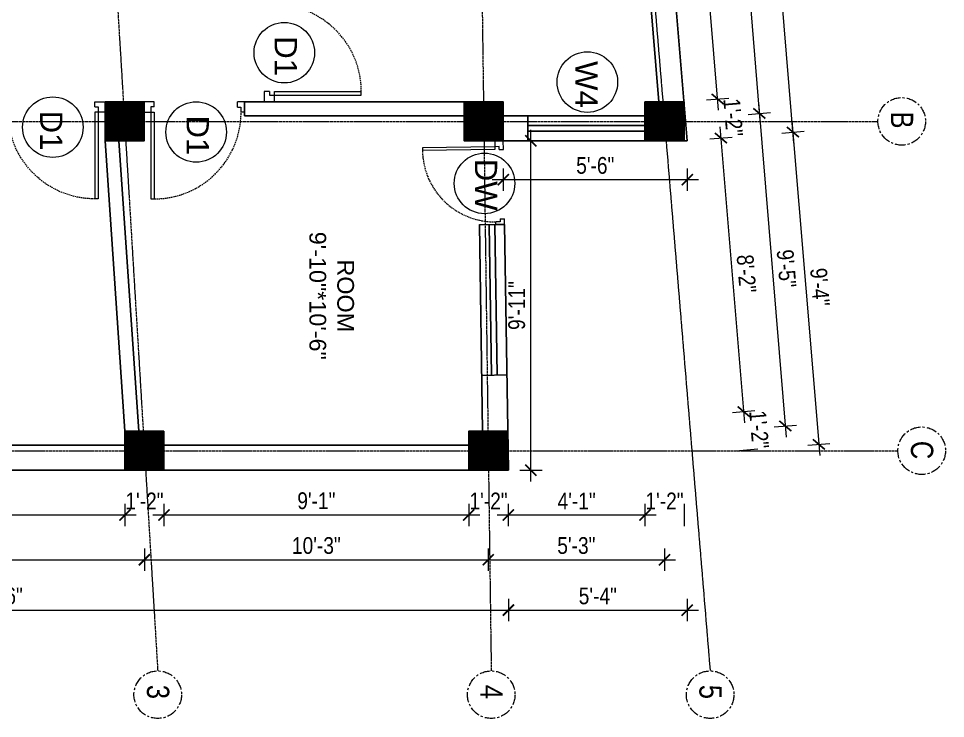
# Model space of a CAD drawing. Header units: inches. Extents: x -10117506 to -5032697, y -6529230 to -3253155.
# Drawn here: x -5061497.7 to -5061165.1, y -3255155.2 to -3254904.1 of the extents above; entities that cross this region are included whole.
import ezdxf

# ---------------------------------------------------------------- set-up
doc = ezdxf.new("R2010")
doc.units = ezdxf.units.IN
doc.header["$LTSCALE"] = 2
doc.header["$MEASUREMENT"] = 0
doc.header["$PDMODE"] = 34
doc.linetypes.add('CENTER', pattern=[2, 1.25, -0.25, 0.25, -0.25])
doc.linetypes.add('HIDDEN', pattern=[0.375, 0.25, -0.125])
doc.layers.get('0').update_dxf_attribs({"linetype": 'CONTINUOUS'})
doc.layers.get('DEFPOINTS').update_dxf_attribs({"color": 141, "linetype": 'CONTINUOUS'})
doc.layers.add('A-Hatch', color=7, linetype='CONTINUOUS')
for name, color, linetype, lineweight in [('Annotate-Lite.w', 177, 'CONTINUOUS', 9), ('Annotations-Bold.w', 177, 'CONTINUOUS', 13), ('DIM 1-100', 4, 'CONTINUOUS', 13), ('Door-Window.w', 4, 'CONTINUOUS', 15), ('TEXT', 181, 'CONTINUOUS', 25)]:
    doc.layers.add(name, color=color, linetype=linetype, lineweight=lineweight)
doc.styles.add('ARAIL', font='ARIALN.TTF')
doc.styles.add('arial.', font='arial.ttf')
doc.styles.add('gaurav', font='arial.ttf')
doc.styles.get("Standard").update_dxf_attribs({"font": 'ARIALN.TTF'})
doc.dimstyles.new('1 by 96', dxfattribs={"dimtxt": 6, "dimasz": 4, "dimexe": 4, "dimexo": 4, "dimgap": 2, "dimtad": 1, "dimdec": 0, "dimzin": 0, "dimdsep": 46, "dimlunit": 4, "dimtxsty": 'Standard', "dimblk": 'ARCHTICK', "dimcen": 0, "dimdle": 4, "dimadec": 0, "dimazin": 0, "dimtfac": 1, "dimtdec": 0, "dimtix": 1, "dimtofl": 0, "dimtmove": 1, "dimatfit": 3, "dimldrblk": 'ARCHTICK', "dimfxl": 4, "dimfxlon": 1, "dimtolj": 1, "dimtzin": 0, "dimlwd": -1, "dimlwe": -1, "dimarcsym": 0})

# ---------------------------------------------------------------- blocks, each defined once
blk = doc.blocks.new('3-0')
at = {"ltscale": 3}
for p, q in [((11063.05, 10097.68), (11065.97, 10099.9)), ((11063.05, 10097.68), (11064.53, 10095.73)), ((11065.25, 10097.81), (11066.71, 10098.92)), ((11065.99, 10096.84), (11065.25, 10097.81)), ((11065.97, 10099.9), (11066.71, 10098.92)), ((11065.99, 10096.84), (11064.53, 10095.73)), ((11085.5, 10074.13), (11110.32, 10092.96)), ((11086.24, 10073.15), (11111.05, 10091.97)), ((11111.05, 10091.97), (11110.32, 10092.96)), ((11086.24, 10073.15), (11085.5, 10074.13)), ((11084.04, 10073.02), (11082.57, 10071.91)), ((11082.57, 10071.91), (11084.79, 10068.98)), ((11084.04, 10073.02), (11084.78, 10072.04)), ((11084.78, 10072.04), (11086.24, 10073.15)), ((11084.79, 10068.98), (11087.72, 10071.2)), ((11087.72, 10071.2), (11086.24, 10073.15))]:
    blk.add_line(p, q, dxfattribs=at)
at = {"layer": 'Door-Window.w', "color": 9, "linetype": 'HIDDEN', "lineweight": 18}
blk.add_arc((11085.5, 10074.13), 31.16, 37.1906, 127.1465, dxfattribs=at)
blk = doc.blocks.new('_ArchTick')
at = {"color": 0, "linetype": 'ByBlock', "const_width": 0.15}
blk.add_lwpolyline([(-0.5, -0.5), (0.5, 0.5)], dxfattribs=at)
blk = doc.blocks.new('*D1964')
at = {"layer": 'DEFPOINTS', "color": 0, "ltscale": 0.5, "transparency": 16777216}
for p in [(-5061231.85, -3254800.37), (-5061269.77, -3254803.52), (-5061257.76, -3254947.95)]:
    blk.add_point(p, dxfattribs=at)
at = {"layer": 'DIM 1-100', "color": 0, "ltscale": 0.5, "transparency": 16777216}
for p, q in [((-5061219.52, -3254948.78), (-5061232.19, -3254796.38)), ((-5061235.84, -3254800.7), (-5061227.87, -3254800.04)), ((-5061223.84, -3254945.13), (-5061215.86, -3254944.46))]:
    blk.add_line(p, q, dxfattribs=at)
at = {"layer": 'DIM 1-100', "color": 0, "ltscale": 0.5, "transparency": 16777216, "xscale": 4, "yscale": 4, "zscale": 4}
for p, rotation in [((-5061231.85, -3254800.37), 94.75152698519135), ((-5061219.85, -3254944.79), 274.7515269851913)]:
    blk.add_blockref('_ArchTick', p, dxfattribs=dict(at, rotation=rotation))
at = {"layer": 'DIM 1-100', "color": 0, "ltscale": 0.5, "transparency": 16777216, "insert": (-5061220.86, -3254872.17), "char_height": 6, "attachment_point": 5, "rotation": 274.7515}
blk.add_mtext('\\A1;12\'-1"', dxfattribs=at)
blk = doc.blocks.new('*D1965')
at = {"layer": 'DEFPOINTS', "color": 0, "ltscale": 0.5, "transparency": 16777216}
for p in [(-5061258.92, -3254933.95), (-5061245.68, -3254946.94), (-5061257.76, -3254947.95)]:
    blk.add_point(p, dxfattribs=at)
at = {"layer": 'DIM 1-100', "color": 0, "ltscale": 0.5, "transparency": 16777216}
for p, q in [((-5061250.83, -3254933.27), (-5061242.86, -3254932.61)), ((-5061249.67, -3254947.27), (-5061241.69, -3254946.61))]:
    blk.add_line(p, q, dxfattribs=at)
at = {"layer": 'DIM 1-100', "color": 0, "ltscale": 0.5, "transparency": 16777216, "insert": (-5061241.27, -3254939.53), "char_height": 6, "attachment_point": 5, "rotation": 274.7515}
blk.add_mtext('\\A1;1\'-2"', dxfattribs=at)
blk = doc.blocks.new('*D1966')
at = {"layer": 'DEFPOINTS', "color": 0, "ltscale": 0.5, "transparency": 16777216}
for p in [(-5061269.77, -3254817.52), (-5061256.53, -3254816.42), (-5061258.92, -3254933.95)]:
    blk.add_point(p, dxfattribs=at)
at = {"layer": 'DIM 1-100', "color": 0, "ltscale": 0.5, "transparency": 16777216}
for p, q in [((-5061246.51, -3254936.93), (-5061256.86, -3254812.43)), ((-5061260.51, -3254816.75), (-5061252.54, -3254816.09)), ((-5061250.83, -3254933.27), (-5061242.86, -3254932.61))]:
    blk.add_line(p, q, dxfattribs=at)
at = {"layer": 'DIM 1-100', "color": 0, "ltscale": 0.5, "transparency": 16777216, "xscale": 4, "yscale": 4, "zscale": 4}
for p, rotation in [((-5061256.53, -3254816.42), 94.75152700433699), ((-5061246.84, -3254932.94), 274.7515270043369)]:
    blk.add_blockref('_ArchTick', p, dxfattribs=dict(at, rotation=rotation))
at = {"layer": 'DIM 1-100', "color": 0, "ltscale": 0.5, "transparency": 16777216, "insert": (-5061246.64, -3254874.26), "char_height": 6, "attachment_point": 5, "rotation": 274.7515}
blk.add_mtext('\\A1;9\'-9"', dxfattribs=at)
blk = doc.blocks.new('*D1968')
at = {"layer": 'DEFPOINTS', "color": 0, "ltscale": 0.5, "transparency": 16777216}
for p in [(-5061276.77, -3254810.52), (-5061231.88, -3254938.11), (-5061265.92, -3254940.95)]:
    blk.add_point(p, dxfattribs=at)
at = {"layer": 'DIM 1-100', "color": 0, "ltscale": 0.5, "transparency": 16777216}
for p, q in [((-5061243.05, -3254803.7), (-5061231.54, -3254942.1)), ((-5061246.7, -3254808.02), (-5061238.73, -3254807.36)), ((-5061235.86, -3254938.45), (-5061227.89, -3254937.78))]:
    blk.add_line(p, q, dxfattribs=at)
at = {"layer": 'DIM 1-100', "color": 0, "ltscale": 0.5, "transparency": 16777216, "xscale": 4, "yscale": 4, "zscale": 4}
for p, rotation in [((-5061242.72, -3254807.69), 94.75152698525801), ((-5061231.88, -3254938.11), 274.751526985258)]:
    blk.add_blockref('_ArchTick', p, dxfattribs=dict(at, rotation=rotation))
at = {"layer": 'DIM 1-100', "color": 0, "ltscale": 0.5, "transparency": 16777216, "insert": (-5061232.25, -3254872.48), "char_height": 6, "attachment_point": 5, "rotation": 274.7515}
blk.add_mtext('\\A1;10\'-11"', dxfattribs=at)
blk = doc.blocks.new('*D1991')
at = {"layer": 'DEFPOINTS', "color": 0, "ltscale": 0.5, "transparency": 16777216}
for p in [(-5061580.79, -3255066.11), (-5061459.54, -3255066.09), (-5061459.54, -3255082.15)]:
    blk.add_point(p, dxfattribs=at)
at = {"layer": 'DIM 1-100', "color": 0, "ltscale": 0.5, "transparency": 16777216}
for p, q in [((-5061580.79, -3255078.15), (-5061580.79, -3255086.15)), ((-5061459.54, -3255078.15), (-5061459.54, -3255086.15)), ((-5061584.79, -3255082.15), (-5061455.54, -3255082.15))]:
    blk.add_line(p, q, dxfattribs=at)
at = {"layer": 'DIM 1-100', "color": 0, "ltscale": 0.5, "transparency": 16777216, "xscale": 4, "yscale": 4, "zscale": 4, "rotation": 180}
blk.add_blockref('_ArchTick', (-5061580.79, -3255082.15), dxfattribs=at)
at = {"layer": 'DIM 1-100', "color": 0, "ltscale": 0.5, "transparency": 16777216, "xscale": 4, "yscale": 4, "zscale": 4}
blk.add_blockref('_ArchTick', (-5061459.54, -3255082.15), dxfattribs=at)
at = {"layer": 'DIM 1-100', "color": 0, "ltscale": 0.5, "transparency": 16777216, "insert": (-5061520.16, -3255077.09), "char_height": 6, "attachment_point": 5}
blk.add_mtext('\\A1;10\'-1"', dxfattribs=at)
blk = doc.blocks.new('*D1992')
at = {"layer": 'DEFPOINTS', "color": 0, "ltscale": 0.5, "transparency": 16777216}
for p in [(-5061459.54, -3255066.09), (-5061445.54, -3255066.11), (-5061445.54, -3255082.15)]:
    blk.add_point(p, dxfattribs=at)
at = {"layer": 'DIM 1-100', "color": 0, "ltscale": 0.5, "transparency": 16777216}
for p, q in [((-5061459.54, -3255078.15), (-5061459.54, -3255086.15)), ((-5061445.54, -3255078.15), (-5061445.54, -3255086.15))]:
    blk.add_line(p, q, dxfattribs=at)
at = {"layer": 'DIM 1-100', "color": 0, "ltscale": 0.5, "transparency": 16777216, "insert": (-5061452.54, -3255077.14), "char_height": 6, "attachment_point": 5}
blk.add_mtext('\\A1;1\'-2"', dxfattribs=at)
blk = doc.blocks.new('*D1993')
at = {"layer": 'DEFPOINTS', "color": 0, "ltscale": 0.5, "transparency": 16777216}
for p in [(-5061445.54, -3255066.11), (-5061336.17, -3255066.11), (-5061336.17, -3255082.15)]:
    blk.add_point(p, dxfattribs=at)
at = {"layer": 'DIM 1-100', "color": 0, "ltscale": 0.5, "transparency": 16777216}
for p, q in [((-5061445.54, -3255078.15), (-5061445.54, -3255086.15)), ((-5061336.17, -3255078.15), (-5061336.17, -3255086.15)), ((-5061449.54, -3255082.15), (-5061332.17, -3255082.15))]:
    blk.add_line(p, q, dxfattribs=at)
at = {"layer": 'DIM 1-100', "color": 0, "ltscale": 0.5, "transparency": 16777216, "xscale": 4, "yscale": 4, "zscale": 4, "rotation": 180}
blk.add_blockref('_ArchTick', (-5061445.54, -3255082.15), dxfattribs=at)
at = {"layer": 'DIM 1-100', "color": 0, "ltscale": 0.5, "transparency": 16777216, "xscale": 4, "yscale": 4, "zscale": 4}
blk.add_blockref('_ArchTick', (-5061336.17, -3255082.15), dxfattribs=at)
at = {"layer": 'DIM 1-100', "color": 0, "ltscale": 0.5, "transparency": 16777216, "insert": (-5061390.85, -3255077.09), "char_height": 6, "attachment_point": 5}
blk.add_mtext('\\A1;9\'-1"', dxfattribs=at)
blk = doc.blocks.new('*D1994')
at = {"layer": 'DEFPOINTS', "color": 0, "ltscale": 0.5, "transparency": 16777216}
for p in [(-5061336.17, -3255066.11), (-5061321.96, -3255065.89), (-5061321.96, -3255082.15)]:
    blk.add_point(p, dxfattribs=at)
at = {"layer": 'DIM 1-100', "color": 0, "ltscale": 0.5, "transparency": 16777216}
for p, q in [((-5061336.17, -3255078.15), (-5061336.17, -3255086.15)), ((-5061321.96, -3255078.15), (-5061321.96, -3255086.15))]:
    blk.add_line(p, q, dxfattribs=at)
at = {"layer": 'DIM 1-100', "color": 0, "ltscale": 0.5, "transparency": 16777216, "insert": (-5061329.06, -3255077.14), "char_height": 6, "attachment_point": 5}
blk.add_mtext('\\A1;1\'-2"', dxfattribs=at)
blk = doc.blocks.new('*D1995')
at = {"layer": 'DEFPOINTS', "color": 0, "ltscale": 0.5, "transparency": 16777216}
for p in [(-5061272.92, -3254947.95), (-5061321.96, -3255065.89), (-5061272.92, -3255082.15)]:
    blk.add_point(p, dxfattribs=at)
at = {"layer": 'DIM 1-100', "color": 0, "ltscale": 0.5, "transparency": 16777216}
for p, q in [((-5061321.96, -3255078.15), (-5061321.96, -3255086.15)), ((-5061272.92, -3255078.15), (-5061272.92, -3255086.15)), ((-5061325.96, -3255082.15), (-5061268.92, -3255082.15))]:
    blk.add_line(p, q, dxfattribs=at)
at = {"layer": 'DIM 1-100', "color": 0, "ltscale": 0.5, "transparency": 16777216, "xscale": 4, "yscale": 4, "zscale": 4, "rotation": 180}
blk.add_blockref('_ArchTick', (-5061321.96, -3255082.15), dxfattribs=at)
at = {"layer": 'DIM 1-100', "color": 0, "ltscale": 0.5, "transparency": 16777216, "xscale": 4, "yscale": 4, "zscale": 4}
blk.add_blockref('_ArchTick', (-5061272.92, -3255082.15), dxfattribs=at)
at = {"layer": 'DIM 1-100', "color": 0, "ltscale": 0.5, "transparency": 16777216, "insert": (-5061297.44, -3255077.14), "char_height": 6, "attachment_point": 5}
blk.add_mtext('\\A1;4\'-1"', dxfattribs=at)
blk = doc.blocks.new('*D1996')
at = {"layer": 'DEFPOINTS', "color": 0, "ltscale": 0.5, "transparency": 16777216}
for p in [(-5061272.92, -3254947.95), (-5061258.92, -3254947.95), (-5061258.92, -3255082.15)]:
    blk.add_point(p, dxfattribs=at)
at = {"layer": 'DIM 1-100', "color": 0, "ltscale": 0.5, "transparency": 16777216}
for p, q in [((-5061272.92, -3255078.15), (-5061272.92, -3255086.15)), ((-5061258.92, -3255078.15), (-5061258.92, -3255086.15))]:
    blk.add_line(p, q, dxfattribs=at)
at = {"layer": 'DIM 1-100', "color": 0, "ltscale": 0.5, "transparency": 16777216, "insert": (-5061265.92, -3255077.14), "char_height": 6, "attachment_point": 5}
blk.add_mtext('\\A1;1\'-2"', dxfattribs=at)
blk = doc.blocks.new('*D1998')
at = {"layer": 'DEFPOINTS', "color": 0, "ltscale": 0.5, "transparency": 16777216}
for p in [(-5061587.79, -3255059.11), (-5061452.54, -3255059.09), (-5061452.54, -3255098.23)]:
    blk.add_point(p, dxfattribs=at)
at = {"layer": 'DIM 1-100', "color": 0, "ltscale": 0.5, "transparency": 16777216}
for p, q in [((-5061587.79, -3255094.23), (-5061587.79, -3255102.23)), ((-5061452.54, -3255094.23), (-5061452.54, -3255102.23)), ((-5061591.79, -3255098.23), (-5061448.54, -3255098.23))]:
    blk.add_line(p, q, dxfattribs=at)
at = {"layer": 'DIM 1-100', "color": 0, "ltscale": 0.5, "transparency": 16777216, "xscale": 4, "yscale": 4, "zscale": 4, "rotation": 180}
blk.add_blockref('_ArchTick', (-5061587.79, -3255098.23), dxfattribs=at)
at = {"layer": 'DIM 1-100', "color": 0, "ltscale": 0.5, "transparency": 16777216, "xscale": 4, "yscale": 4, "zscale": 4}
blk.add_blockref('_ArchTick', (-5061452.54, -3255098.23), dxfattribs=at)
at = {"layer": 'DIM 1-100', "color": 0, "ltscale": 0.5, "transparency": 16777216, "insert": (-5061520.16, -3255093.17), "char_height": 6, "attachment_point": 5}
blk.add_mtext('\\A1;11\'-3"', dxfattribs=at)
blk = doc.blocks.new('*D1999')
at = {"layer": 'DEFPOINTS', "color": 0, "ltscale": 0.5, "transparency": 16777216}
for p in [(-5061452.54, -3255059.09), (-5061329.17, -3255059.11), (-5061329.17, -3255098.23)]:
    blk.add_point(p, dxfattribs=at)
at = {"layer": 'DIM 1-100', "color": 0, "ltscale": 0.5, "transparency": 16777216}
for p, q in [((-5061452.54, -3255094.23), (-5061452.54, -3255102.23)), ((-5061329.17, -3255094.23), (-5061329.17, -3255102.23)), ((-5061456.54, -3255098.23), (-5061325.17, -3255098.23))]:
    blk.add_line(p, q, dxfattribs=at)
at = {"layer": 'DIM 1-100', "color": 0, "ltscale": 0.5, "transparency": 16777216, "xscale": 4, "yscale": 4, "zscale": 4, "rotation": 180}
blk.add_blockref('_ArchTick', (-5061452.54, -3255098.23), dxfattribs=at)
at = {"layer": 'DIM 1-100', "color": 0, "ltscale": 0.5, "transparency": 16777216, "xscale": 4, "yscale": 4, "zscale": 4}
blk.add_blockref('_ArchTick', (-5061329.17, -3255098.23), dxfattribs=at)
at = {"layer": 'DIM 1-100', "color": 0, "ltscale": 0.5, "transparency": 16777216, "insert": (-5061390.85, -3255093.17), "char_height": 6, "attachment_point": 5}
blk.add_mtext('\\A1;10\'-3"', dxfattribs=at)
blk = doc.blocks.new('*D2000')
at = {"layer": 'DEFPOINTS', "color": 0, "ltscale": 0.5, "transparency": 16777216}
for p in [(-5061265.92, -3254940.95), (-5061329.17, -3255059.11), (-5061265.92, -3255098.23)]:
    blk.add_point(p, dxfattribs=at)
at = {"layer": 'DIM 1-100', "color": 0, "ltscale": 0.5, "transparency": 16777216}
for p, q in [((-5061329.17, -3255094.23), (-5061329.17, -3255102.23)), ((-5061265.92, -3255094.23), (-5061265.92, -3255102.23)), ((-5061333.17, -3255098.23), (-5061261.92, -3255098.23))]:
    blk.add_line(p, q, dxfattribs=at)
at = {"layer": 'DIM 1-100', "color": 0, "ltscale": 0.5, "transparency": 16777216, "xscale": 4, "yscale": 4, "zscale": 4, "rotation": 180}
blk.add_blockref('_ArchTick', (-5061329.17, -3255098.23), dxfattribs=at)
at = {"layer": 'DIM 1-100', "color": 0, "ltscale": 0.5, "transparency": 16777216, "xscale": 4, "yscale": 4, "zscale": 4}
blk.add_blockref('_ArchTick', (-5061265.92, -3255098.23), dxfattribs=at)
at = {"layer": 'DIM 1-100', "color": 0, "ltscale": 0.5, "transparency": 16777216, "insert": (-5061297.55, -3255093.17), "char_height": 6, "attachment_point": 5}
blk.add_mtext('\\A1;5\'-3"', dxfattribs=at)
blk = doc.blocks.new('*D2001')
at = {"layer": 'DEFPOINTS', "color": 0, "ltscale": 0.5, "transparency": 16777216}
for p in [(-5061687.96, -3255066.11), (-5061321.95, -3255066.11), (-5061321.95, -3255116.31)]:
    blk.add_point(p, dxfattribs=at)
at = {"layer": 'DIM 1-100', "color": 0, "ltscale": 0.5, "transparency": 16777216}
for p, q in [((-5061687.96, -3255112.31), (-5061687.96, -3255120.31)), ((-5061321.95, -3255112.31), (-5061321.95, -3255120.31)), ((-5061691.96, -3255116.31), (-5061317.95, -3255116.31))]:
    blk.add_line(p, q, dxfattribs=at)
at = {"layer": 'DIM 1-100', "color": 0, "ltscale": 0.5, "transparency": 16777216, "xscale": 4, "yscale": 4, "zscale": 4, "rotation": 180}
blk.add_blockref('_ArchTick', (-5061687.96, -3255116.31), dxfattribs=at)
at = {"layer": 'DIM 1-100', "color": 0, "ltscale": 0.5, "transparency": 16777216, "xscale": 4, "yscale": 4, "zscale": 4}
blk.add_blockref('_ArchTick', (-5061321.95, -3255116.31), dxfattribs=at)
at = {"layer": 'DIM 1-100', "color": 0, "ltscale": 0.5, "transparency": 16777216, "insert": (-5061504.95, -3255111.24), "char_height": 6, "attachment_point": 5}
blk.add_mtext('\\A1;30\'-6"', dxfattribs=at)
blk = doc.blocks.new('*D2002')
at = {"layer": 'DEFPOINTS', "color": 0, "ltscale": 0.5, "transparency": 16777216}
for p in [(-5061257.76, -3254947.95), (-5061321.95, -3255066.11), (-5061257.76, -3255116.31)]:
    blk.add_point(p, dxfattribs=at)
at = {"layer": 'DIM 1-100', "color": 0, "ltscale": 0.5, "transparency": 16777216}
for p, q in [((-5061321.95, -3255112.31), (-5061321.95, -3255120.31)), ((-5061257.76, -3255112.31), (-5061257.76, -3255120.31)), ((-5061325.95, -3255116.31), (-5061253.76, -3255116.31))]:
    blk.add_line(p, q, dxfattribs=at)
at = {"layer": 'DIM 1-100', "color": 0, "ltscale": 0.5, "transparency": 16777216, "xscale": 4, "yscale": 4, "zscale": 4, "rotation": 180}
blk.add_blockref('_ArchTick', (-5061321.95, -3255116.31), dxfattribs=at)
at = {"layer": 'DIM 1-100', "color": 0, "ltscale": 0.5, "transparency": 16777216, "xscale": 4, "yscale": 4, "zscale": 4}
blk.add_blockref('_ArchTick', (-5061257.76, -3255116.31), dxfattribs=at)
at = {"layer": 'DIM 1-100', "color": 0, "ltscale": 0.5, "transparency": 16777216, "insert": (-5061289.86, -3255111.25), "char_height": 6, "attachment_point": 5}
blk.add_mtext('\\A1;5\'-4"', dxfattribs=at)
blk = doc.blocks.new('*D2003')
at = {"layer": 'DEFPOINTS', "color": 0, "ltscale": 0.5, "transparency": 16777216}
for p in [(-5061323.78, -3254947.95), (-5061257.76, -3254947.95), (-5061257.76, -3254961.85)]:
    blk.add_point(p, dxfattribs=at)
at = {"layer": 'DIM 1-100', "color": 0, "ltscale": 0.5, "transparency": 16777216}
for p, q in [((-5061323.78, -3254957.85), (-5061323.78, -3254965.85)), ((-5061257.76, -3254957.85), (-5061257.76, -3254965.85)), ((-5061327.78, -3254961.85), (-5061253.76, -3254961.85))]:
    blk.add_line(p, q, dxfattribs=at)
at = {"layer": 'DIM 1-100', "color": 0, "ltscale": 0.5, "transparency": 16777216, "xscale": 4, "yscale": 4, "zscale": 4, "rotation": 180}
blk.add_blockref('_ArchTick', (-5061323.78, -3254961.85), dxfattribs=at)
at = {"layer": 'DIM 1-100', "color": 0, "ltscale": 0.5, "transparency": 16777216, "xscale": 4, "yscale": 4, "zscale": 4}
blk.add_blockref('_ArchTick', (-5061257.76, -3254961.85), dxfattribs=at)
at = {"layer": 'DIM 1-100', "color": 0, "ltscale": 0.5, "transparency": 16777216, "insert": (-5061290.77, -3254956.79), "char_height": 6, "attachment_point": 5}
blk.add_mtext('\\A1;5\'-6"', dxfattribs=at)
blk = doc.blocks.new('*D2004')
at = {"layer": 'DEFPOINTS', "color": 0, "ltscale": 0.5, "transparency": 16777216}
for p in [(-5061323.78, -3254947.94), (-5061313.86, -3254947.94), (-5061321.95, -3255066.11)]:
    blk.add_point(p, dxfattribs=at)
at = {"layer": 'DIM 1-100', "color": 0, "ltscale": 0.5, "transparency": 16777216}
for p, q in [((-5061313.86, -3255070.11), (-5061313.86, -3254943.94)), ((-5061317.86, -3254947.94), (-5061309.86, -3254947.94)), ((-5061317.86, -3255066.11), (-5061309.86, -3255066.11))]:
    blk.add_line(p, q, dxfattribs=at)
at = {"layer": 'DIM 1-100', "color": 0, "ltscale": 0.5, "transparency": 16777216, "xscale": 4, "yscale": 4, "zscale": 4}
for p, rotation in [((-5061313.86, -3254947.94), 90), ((-5061313.86, -3255066.11), 270)]:
    blk.add_blockref('_ArchTick', p, dxfattribs=dict(at, rotation=rotation))
at = {"layer": 'DIM 1-100', "color": 0, "ltscale": 0.5, "transparency": 16777216, "insert": (-5061318.93, -3255007.03), "char_height": 6, "attachment_point": 5, "rotation": 90}
blk.add_mtext('\\A1;9\'-11"', dxfattribs=at)
blk = doc.blocks.new('*D2005')
at = {"layer": 'DEFPOINTS', "color": 0, "ltscale": 0.5, "transparency": 16777216}
for p in [(-5061257.76, -3254947.95), (-5061237.52, -3255045.07), (-5061322.17, -3255052.11)]:
    blk.add_point(p, dxfattribs=at)
at = {"layer": 'DIM 1-100', "color": 0, "ltscale": 0.5, "transparency": 16777216}
for p, q in [((-5061246.01, -3254942.95), (-5061237.19, -3255049.06)), ((-5061249.67, -3254947.27), (-5061241.69, -3254946.61)), ((-5061241.51, -3255045.4), (-5061233.54, -3255044.74))]:
    blk.add_line(p, q, dxfattribs=at)
at = {"layer": 'DIM 1-100', "color": 0, "ltscale": 0.5, "transparency": 16777216, "xscale": 4, "yscale": 4, "zscale": 4}
for p, rotation in [((-5061245.68, -3254946.94), 94.75152700433699), ((-5061237.52, -3255045.07), 274.7515270043369)]:
    blk.add_blockref('_ArchTick', p, dxfattribs=dict(at, rotation=rotation))
at = {"layer": 'DIM 1-100', "color": 0, "ltscale": 0.5, "transparency": 16777216, "insert": (-5061236.55, -3254995.59), "char_height": 6, "attachment_point": 5, "rotation": 274.7515}
blk.add_mtext('\\A1;8\'-2"', dxfattribs=at)
blk = doc.blocks.new('*D2006')
at = {"layer": 'DEFPOINTS', "color": 0, "ltscale": 0.5, "transparency": 16777216}
for p in [(-5061322.17, -3255052.11), (-5061236.38, -3255058.77), (-5061321.96, -3255065.89)]:
    blk.add_point(p, dxfattribs=at)
at = {"layer": 'DIM 1-100', "color": 0, "ltscale": 0.5, "transparency": 16777216}
for p, q in [((-5061241.51, -3255045.4), (-5061233.54, -3255044.74)), ((-5061240.37, -3255059.1), (-5061232.4, -3255058.44))]:
    blk.add_line(p, q, dxfattribs=at)
at = {"layer": 'DIM 1-100', "color": 0, "ltscale": 0.5, "transparency": 16777216, "insert": (-5061231.96, -3255051.51), "char_height": 6, "attachment_point": 5, "rotation": 274.7515}
blk.add_mtext('\\A1;1\'-2"', dxfattribs=at)
blk = doc.blocks.new('*D2007')
at = {"layer": 'DEFPOINTS', "color": 0, "ltscale": 0.5, "transparency": 16777216}
for p in [(-5061265.92, -3254940.95), (-5061222.56, -3255050.24), (-5061329.17, -3255059.11)]:
    blk.add_point(p, dxfattribs=at)
at = {"layer": 'DIM 1-100', "color": 0, "ltscale": 0.5, "transparency": 16777216}
for p, q in [((-5061232.21, -3254934.13), (-5061222.22, -3255054.23)), ((-5061235.86, -3254938.45), (-5061227.89, -3254937.78)), ((-5061226.54, -3255050.58), (-5061218.57, -3255049.91))]:
    blk.add_line(p, q, dxfattribs=at)
at = {"layer": 'DIM 1-100', "color": 0, "ltscale": 0.5, "transparency": 16777216, "xscale": 4, "yscale": 4, "zscale": 4}
for p, rotation in [((-5061231.88, -3254938.11), 94.75152700433699), ((-5061222.56, -3255050.24), 274.7515270043369)]:
    blk.add_blockref('_ArchTick', p, dxfattribs=dict(at, rotation=rotation))
at = {"layer": 'DIM 1-100', "color": 0, "ltscale": 0.5, "transparency": 16777216, "insert": (-5061222.17, -3254993.76), "char_height": 6, "attachment_point": 5, "rotation": 274.7515}
blk.add_mtext('\\A1;9\'-5"', dxfattribs=at)
blk = doc.blocks.new('*D2008')
at = {"layer": 'DEFPOINTS', "color": 0, "ltscale": 0.5, "transparency": 16777216}
for p in [(-5061257.76, -3254947.95), (-5061210.54, -3255056.83), (-5061322.17, -3255066.11)]:
    blk.add_point(p, dxfattribs=at)
at = {"layer": 'DIM 1-100', "color": 0, "ltscale": 0.5, "transparency": 16777216}
for p, q in [((-5061220.18, -3254940.81), (-5061210.21, -3255060.81)), ((-5061223.84, -3254945.13), (-5061215.86, -3254944.46)), ((-5061214.52, -3255057.16), (-5061206.55, -3255056.5))]:
    blk.add_line(p, q, dxfattribs=at)
at = {"layer": 'DIM 1-100', "color": 0, "ltscale": 0.5, "transparency": 16777216, "xscale": 4, "yscale": 4, "zscale": 4}
for p, rotation in [((-5061219.85, -3254944.79), 94.75152700433686), ((-5061210.54, -3255056.83), 274.7515270043369)]:
    blk.add_blockref('_ArchTick', p, dxfattribs=dict(at, rotation=rotation))
at = {"layer": 'DIM 1-100', "color": 0, "ltscale": 0.5, "transparency": 16777216, "insert": (-5061210.15, -3255000.39), "char_height": 6, "attachment_point": 5, "rotation": 274.7515}
blk.add_mtext('\\A1;9\'-4"', dxfattribs=at)

msp = doc.modelspace()

# ---------------------------------------------------------------- hatches: boundary and pattern name
at = {"layer": 'A-Hatch', "ltscale": 0.5}
h = msp.add_hatch(dxfattribs=at)
h.set_pattern_fill('ANSI31', color=256, angle=270)
h.set_pattern_definition([(315, (-1803066.98089, -8346237.65819), (0.0883883476483, 0.0883883476483), [])])
h.paths.add_polyline_path([(-5061452.68, -3254947.95), (-5061452.68, -3254933.95), (-5061466.68, -3254933.95), (-5061466.68, -3254947.95)])
h = msp.add_hatch(dxfattribs=at)
h.set_pattern_fill('ANSI31', color=256, angle=270)
h.set_pattern_definition([(315, (-1802938.0844, -8346237.65819), (0.0883883476483, 0.0883883476483), [])])
h.paths.add_polyline_path([(-5061323.78, -3254947.95), (-5061323.78, -3254933.95), (-5061337.78, -3254933.95), (-5061337.78, -3254947.95)])
h = msp.add_hatch(dxfattribs=at)
h.set_pattern_fill('ANSI31', color=256, angle=270)
h.set_pattern_definition([(315, (-1802873.2277, -8346237.65819), (0.0883883476483, 0.0883883476483), [])])
h.paths.add_polyline_path([(-5061258.92, -3254947.95), (-5061258.92, -3254933.95), (-5061272.92, -3254933.95), (-5061272.92, -3254947.95)])
h = msp.add_hatch(dxfattribs=at)
h.set_pattern_fill('ANSI31', color=256, angle=270)
h.set_pattern_definition([(315, (-1803059.8435, -8346355.80398), (0.0883883476483, 0.0883883476483), [])])
h.paths.add_polyline_path([(-5061445.54, -3255066.09), (-5061445.54, -3255052.09), (-5061459.54, -3255052.09), (-5061459.54, -3255066.09)])
h = msp.add_hatch(dxfattribs=at)
h.set_pattern_fill('ANSI31', color=256, angle=270)
h.set_pattern_definition([(315, (-1802936.47247, -8346355.81953), (0.0883883476483, 0.0883883476483), [])])
h.paths.add_polyline_path([(-5061322.17, -3255066.11), (-5061322.17, -3255052.11), (-5061336.17, -3255052.11), (-5061336.17, -3255066.11)])

# ---------------------------------------------------------------- linework, layer by layer
at = {"ltscale": 0.5}
for p, q in [((-5061257.76, -3254947.95), (-5061269.77, -3254803.52)), ((-5061267.96, -3254933.95), (-5061277.63, -3254817.52)), ((-5061416.68, -3254933.95), (-5061337.78, -3254933.95)), ((-5061416.68, -3254938.95), (-5061416.68, -3254933.95)), ((-5061416.68, -3254938.95), (-5061337.78, -3254938.95)), ((-5061323.78, -3254938.95), (-5061272.92, -3254938.95)), ((-5061314.92, -3254938.95), (-5061314.92, -3254947.95)), ((-5061272.92, -3254938.95), (-5061272.92, -3254947.95)), ((-5061314.92, -3254942.45), (-5061272.92, -3254942.45)), ((-5061314.92, -3254944.45), (-5061272.92, -3254944.45)), ((-5061466.68, -3254947.95), (-5061459.54, -3255052.09)), ((-5061461.67, -3254947.95), (-5061454.53, -3255052.09)), ((-5061323.78, -3254947.95), (-5061257.76, -3254947.95)), ((-5061331.17, -3255052.11), (-5061332.32, -3254977.94)), ((-5061323.32, -3254977.94), (-5061332.32, -3254978.08)), ((-5061327.98, -3255032.02), (-5061328.82, -3254978.03)), ((-5061325.98, -3255031.99), (-5061326.82, -3254978)), ((-5061321.95, -3255066.11), (-5061323.32, -3254977.94)), ((-5061322.48, -3255031.93), (-5061331.48, -3255032.07)), ((-5061580.79, -3255057.11), (-5061459.54, -3255057.11)), ((-5061445.54, -3255057.11), (-5061336.17, -3255057.11)), ((-5061322.17, -3255057.11), (-5061321.95, -3255057.11)), ((-5061687.96, -3255066.11), (-5061321.95, -3255066.11)), ((-5061330.95, -3255066.25), (-5061330.95, -3255066.11))]:
    msp.add_line(p, q, dxfattribs=at)
for points in [[(-5061452.68, -3254933.95), (-5061452.68, -3254947.95), (-5061466.68, -3254947.95), (-5061466.68, -3254933.95)], [(-5061323.78, -3254933.95), (-5061323.78, -3254947.95), (-5061337.78, -3254947.95), (-5061337.78, -3254933.95)], [(-5061258.92, -3254933.95), (-5061258.92, -3254947.95), (-5061272.92, -3254947.95), (-5061272.92, -3254933.95)], [(-5061445.54, -3255052.09), (-5061445.54, -3255066.09), (-5061459.54, -3255066.09), (-5061459.54, -3255052.09)], [(-5061322.17, -3255052.11), (-5061322.17, -3255066.11), (-5061336.17, -3255066.11), (-5061336.17, -3255052.11)]]:
    msp.add_lwpolyline(points, close=True, dxfattribs=at)
at = {"layer": 'Annotate-Lite.w', "ltscale": 0.005}
for centre in [(-5061402.35, -3254916.32), (-5061293.6, -3254926.86), (-5061485.4, -3254943.02), (-5061433.96, -3254944.77), (-5061330.5, -3254963.21)]:
    msp.add_circle(centre, 10.86, dxfattribs=at)
at = {"layer": 'Annotations-Bold.w', "linetype": 'CENTER', "ltscale": 0.3}
for p, q in [((-5061472.33, -3254731.52), (-5061447.77, -3255138.11)), ((-5061333.64, -3254731.52), (-5061328.09, -3255138.11)), ((-5061283.33, -3254731.52), (-5061249.54, -3255138.11)), ((-5061767.55, -3254940.95), (-5061189.34, -3254940.95)), ((-5061760.38, -3255059.11), (-5061182.17, -3255059.11))]:
    msp.add_line(p, q, dxfattribs=at)
at = {"layer": 'Annotations-Bold.w', "linetype": 'CENTER', "ltscale": 1.5}
for centre in [(-5061180.8, -3254940.95), (-5061173.63, -3255059.11), (-5061447.77, -3255146.64), (-5061328.09, -3255146.64), (-5061249.54, -3255146.64)]:
    msp.add_circle(centre, 8.53, dxfattribs=at)

# ---------------------------------------------------------------- block references
at = {"layer": 'Door-Window.w', "linetype": 'ByBlock'}
for p, xscale, yscale, zscale, rotation in [((-5076323.28, -3256254.5), 0.9997910039992908, 0.9997910037636757, 0.9997910039624013, 322.8094047736231), ((-5060146.12, -3240020.19), -0.9997910043702506, 0.9997910037636757, 0.9997910039624012, 127.190595210246), ((-5062773.24, -3240020.21), 0.9997910043702506, 0.9997910037636757, 0.9997910039624012, 232.8094047897539), ((-5048914.19, -3253655.32), 0.8331589851548311, 0.8331589852459728, 0.8331589850765497, 143.6959435105139)]:
    msp.add_blockref('3-0', p, dxfattribs=dict(at, xscale=xscale, yscale=yscale, zscale=zscale, rotation=rotation))

# ---------------------------------------------------------------- texts
at = {"layer": 'Annotate-Lite.w', "ltscale": 0.005, "char_height": 8, "rotation": 270, "style": 'gaurav'}
for s, insert, attachment_point in [('D1', (-5061397.8, -3254910.4), 1), ('W4', (-5061289.95, -3254919.32), 1), ('D1', (-5061489.96, -3254937.1), 7), ('D1', (-5061429.4, -3254938.85), 1), ('DW', (-5061325.95, -3254954.36), 1)]:
    msp.add_mtext_dynamic_manual_height_columns(s, width=8, gutter_width=100, heights=[0], dxfattribs=dict(at, insert=insert, attachment_point=attachment_point))
at = {"layer": 'Annotations-Bold.w', "linetype": 'CENTER', "ltscale": 1.5, "char_height": 8, "attachment_point": 1, "rotation": 270, "style": 'ARAIL'}
for s, insert in [('B', (-5061176.67, -3254937.41)), ('C', (-5061169.49, -3255055.57)), ('3', (-5061443.63, -3255143.1)), ('4', (-5061323.95, -3255143.1)), ('5', (-5061245.4, -3255143.1))]:
    msp.add_mtext_dynamic_manual_height_columns(s, width=6.5393, gutter_width=100, heights=[0], dxfattribs=dict(at, insert=insert))
at = {"layer": 'TEXT', "lineweight": -2, "insert": (-5061385.38, -3255003.53), "char_height": 6, "attachment_point": 5, "rotation": 270, "style": 'arial.'}
msp.add_mtext_dynamic_manual_height_columns('ROOM\\P9\'-10"*10\'-6"', width=45.7314, gutter_width=30, heights=[0], dxfattribs=at)

# ---------------------------------------------------------------- dimensions: what is measured, and where the dimension line sits
at = {"layer": 'DIM 1-100', "ltscale": 0.5}
for p1, p2, distance, picture, middle in [((-5061257.76, -3254947.95), (-5061269.77, -3254803.52), -38.04, '*D1964', (-5061220.86, -3254872.17)), ((-5061276.77, -3254810.52), (-5061265.92, -3254940.95), 34.17, '*D1968', (-5061232.25, -3254872.48))]:
    dim = msp.add_aligned_dim(p1=p1, p2=p2, distance=distance, dimstyle='1 by 96', dxfattribs=at)
    dim.commit()
    dim.dimension.update_dxf_attribs({"geometry": picture, "text_midpoint": middle})
for base, p1, p2, angle, picture, middle in [((-5061256.53, -3254816.42), (-5061258.92, -3254933.95), (-5061269.77, -3254817.52), 94.7515, '*D1966', (-5061246.64, -3254874.26)), ((-5061245.68, -3254946.94), (-5061258.92, -3254933.95), (-5061257.76, -3254947.95), 94.7515, '*D1965', (-5061241.27, -3254939.53)), ((-5061222.56, -3255050.24), (-5061265.92, -3254940.95), (-5061329.17, -3255059.11), 94.7515, '*D2007', (-5061222.17, -3254993.76)), ((-5061210.54, -3255056.83), (-5061257.76, -3254947.95), (-5061322.17, -3255066.11), 274.7515, '*D2008', (-5061210.15, -3255000.39)), ((-5061237.52, -3255045.07), (-5061257.76, -3254947.95), (-5061322.17, -3255052.11), 94.7515, '*D2005', (-5061236.55, -3254995.59)), ((-5061236.38, -3255058.77), (-5061322.17, -3255052.11), (-5061321.96, -3255065.89), 94.7515, '*D2006', (-5061231.96, -3255051.51))]:
    dim = msp.add_linear_dim(base=base, p1=p1, p2=p2, angle=angle, dimstyle='1 by 96', dxfattribs=at)
    dim.commit()
    dim.dimension.update_dxf_attribs({"geometry": picture, "text_midpoint": middle})
for base, p1, p2, picture, middle in [((-5061265.92, -3255098.23), (-5061329.17, -3255059.11), (-5061265.92, -3254940.95), '*D2000', (-5061297.55, -3255093.17)), ((-5061257.76, -3254961.85), (-5061323.78, -3254947.95), (-5061257.76, -3254947.95), '*D2003', (-5061290.77, -3254956.79)), ((-5061272.92, -3255082.15), (-5061321.96, -3255065.89), (-5061272.92, -3254947.95), '*D1995', (-5061297.44, -3255077.14)), ((-5061257.76, -3255116.31), (-5061321.95, -3255066.11), (-5061257.76, -3254947.95), '*D2002', (-5061289.86, -3255111.25)), ((-5061258.92, -3255082.15), (-5061272.92, -3254947.95), (-5061258.92, -3254947.95), '*D1996', (-5061265.92, -3255077.14)), ((-5061452.54, -3255098.23), (-5061587.79, -3255059.11), (-5061452.54, -3255059.09), '*D1998', (-5061520.16, -3255093.17)), ((-5061329.17, -3255098.23), (-5061452.54, -3255059.09), (-5061329.17, -3255059.11), '*D1999', (-5061390.85, -3255093.17)), ((-5061321.95, -3255116.31), (-5061687.96, -3255066.11), (-5061321.95, -3255066.11), '*D2001', (-5061504.95, -3255111.24)), ((-5061459.54, -3255082.15), (-5061580.79, -3255066.11), (-5061459.54, -3255066.09), '*D1991', (-5061520.16, -3255077.09)), ((-5061445.54, -3255082.15), (-5061459.54, -3255066.09), (-5061445.54, -3255066.11), '*D1992', (-5061452.54, -3255077.14)), ((-5061336.17, -3255082.15), (-5061445.54, -3255066.11), (-5061336.17, -3255066.11), '*D1993', (-5061390.85, -3255077.09)), ((-5061321.96, -3255082.15), (-5061336.17, -3255066.11), (-5061321.96, -3255065.89), '*D1994', (-5061329.06, -3255077.14))]:
    dim = msp.add_linear_dim(base=base, p1=p1, p2=p2, dimstyle='1 by 96', dxfattribs=at)
    dim.commit()
    dim.dimension.update_dxf_attribs({"geometry": picture, "text_midpoint": middle})
dim = msp.add_linear_dim(base=(-5061313.86, -3254947.94), p1=(-5061321.95, -3255066.11), p2=(-5061323.78, -3254947.94), angle=270, text='9\'-11"', dimstyle='1 by 96', dxfattribs=at)
dim.commit()
dim.dimension.update_dxf_attribs({"geometry": '*D2004', "text_midpoint": (-5061318.93, -3255007.03)})

doc.saveas('drawing.dxf')
